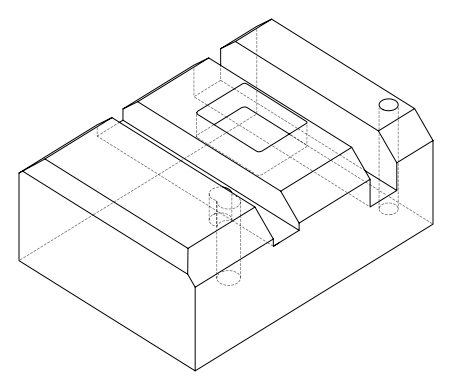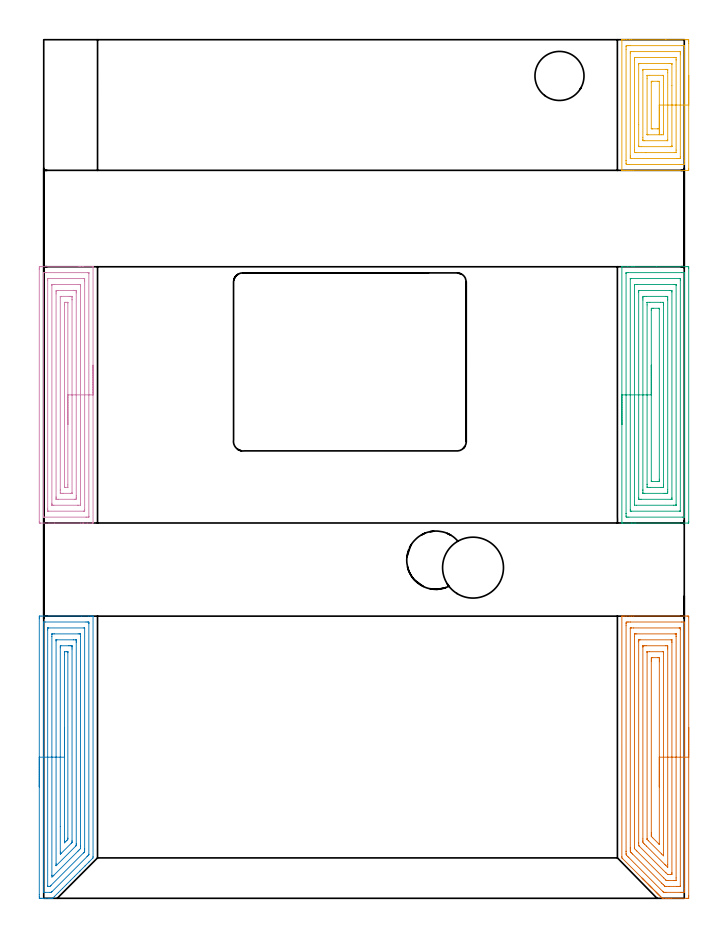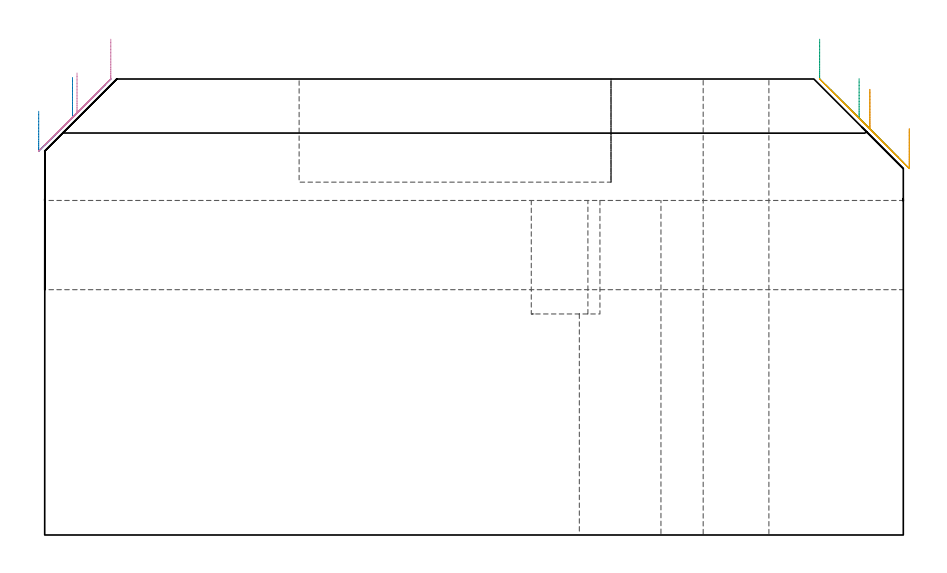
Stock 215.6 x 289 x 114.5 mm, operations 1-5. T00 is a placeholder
(PLAN: 18 operations, 10 tool changes, 91.4 min)
(1 AREA_MILL | FG_CHAMFER_SURFACE | UGT0205_001 | 6.25 min | 26100 mm3)
(2 AREA_MILL_1 | FG_CHAMFER_SURFACE_1 | UGT0205_001 | 5.3 min | 16817 mm3)
(3 AREA_MILL_2 | FG_CHAMFER_SURFACE_2 | UGT0205_001 | 5.95 min | 25956 mm3)
(4 AREA_MILL_3 | FG_CHAMFER_SURFACE_3 | UGT0205_001 | 5.09 min | 16650 mm3)
(5 AREA_MILL_4 | FG_CHAMFER_SURFACE_4 | UGT0205_001 | 3.24 min | 13195 mm3)
(6 AREA_MILL_5 | FG_CHAMFER_SURFACE_5 | UGT0205_001 | 7.86 min | 17028 mm3)
(7 AREA_MILL_6 | FG_CHAMFER_SURFACE_6 | UGT0205_001 | 2.73 min | 8462 mm3)
(8 MILL_RECTANGULAR_POCKET | POCKET_RECTANGULAR_STRAIGHT | NXT0201_008 | Follow Part, ap 1.5, ae 75% | 39.06 min | 121291 mm3)
(9 MILL_RECTANGULAR_SLOT | SLOT_RECTANGULAR | UGT0201_004 | Follow Part, ap 8, ae 75% | 7.98 min | 362912 mm3)
(10 MILL_RECTANGULAR_SLOT_1 | SLOT_RECTANGULAR_1 | UGT0201_018 | Follow Part, ap 7.5, ae 75% | 5.58 min | 199205 mm3)
(11 MILL_BLIND_HOLE_FROM_SOLID_MATERIAL | STEP1POCKET | UGT0201_008 | Spiral | 0.47 min | 8611 mm3)
(12 SPOT_DRILL | STEP1HOLE | NXT0321_9005460120000 | 0.03 min | 7 mm3)
(13 SPOT_DRILL_1 | STEP1HOLE_1 | NXT0321_9005460120000 | 0.06 min | 166 mm3)
(14 DRILL_BLIND_HOLE_INTO_CENTER | STEP1HOLE | NXT0301_038 | 0.05 min | 301 mm3)
(15 GUN_DRILL_THROUGH_HOLE | STEP1HOLE | UGT0307_002 | 0.55 min | 2945 mm3)
(16 SPADE_DRILL_TO_ENLARGE_THROUGH_HOLE | STEP1HOLE | UGT0306_007 | 0.49 min | 21180 mm3)
(17 DRILL_THROUGH_HOLE_INTO_CENTER | STEP1HOLE_1 | NXT0301_065 | 0.36 min | 5490 mm3)
(18 DRILL_TO_ENLARGE_THROUGH_HOLE | STEP1HOLE_1 | UGT0301_050 | 0.38 min | 19817 mm3)
(TOOL UGT0205_001 | Chamfer Mill 20 x 3 x 45 deg. | D20 FL50 Z2)
(TOOL NXT0201_008 | ENDMILL 6mm [2P460-0600-NA 1630] | D6 FL26 Z6)
(TOOL UGT0201_004 | End Mill 32 mm | D32 FL53 Z6)
(TOOL UGT0201_018 | End mill 30 mm | D30 FL50 Z4)
(TOOL UGT0201_008 | End Mill 16 mm | D16 FL32 Z4)
(TOOL NXT0321_9005460120000 | NC Spot Drill, 142deg, 12mm, Carbide, Uncoated | D12 PA142 FL30 Z2)
(TOOL NXT0301_038 | Carbide Drill 6.7mm [860.1-0670-034A1-MM 2214] | D6.7 PA140 FL53 Z2)
(TOOL UGT0307_002 | Gun Drill 6 mm | D6 PA130 FL24 Z1)
(TOOL UGT0306_007 | Spade Drill 16.5mm | D16.5 PA132 FL10 Z2)
(TOOL NXT0301_065 | Carbide Drill 9.4mm [860.1-0940-075A1-MM 2214] | D9.4 PA140 FL98 Z2)
(TOOL UGT0301_050 | Twist Drill 20.5 mm | D20.5 PA118 FL145 Z2)
(OP 1 AREA_MILL)
G17 G21 G94 G90
T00 M6
G54
G17 G0 G90 X217.1 Y57.5 S1061 M3
G43 Z124.5 H0
Z102.
G94 G1 Y57.462 Z101.128 F250.
Y57.348 Z100.264
Y57.159 Z99.412
Y56.897 Z98.58
Y56.563 Z97.774
Y56.16 Z97.
Y55.692 Z96.264
Y55.16 Z95.572
Y54.571 Z94.929
Y53.928 Z94.34
Y53.236 Z93.809
Y52.5 Z93.34
Y51.726 Z92.937
Y50.92 Z92.603
Y50.088 Z92.341
Y49.236 Z92.152
Y48.372 Z92.038
Y47.5 Z92.
Y0.935
X217.099 Y0.614 Z92.001
X217.093 Y0.048 Z92.004
X217.092 Y0.008 Z92.006
X216.529 Y0. Z92.568
X211.19 Z97.904
X210.634 Z98.463
X210.3 Z98.796
X209.743 Z99.352
X209.41 Z99.685
X208.575 Z100.524
X208.207 Y0.001 Z100.889
X208.18 Y0.019 Z100.917
X207.76 Y0.44 Z101.34
X207.63 Y0.569 Z101.467
X207.585 Y0.614 Z101.513
X207.378 Y0.821 Z101.721
X207.333 Y0.865 Z101.764
X207.288 Y0.912 Z101.811
X207.083 Y1.117 Z102.016
X207.037 Y1.162 Z102.06
X206.99 Y1.209 Z102.109
X206.787 Y1.412 Z102.312
X206.74 Y1.459 Z102.357
X206.692 Y1.507 Z102.407
X206.492 Y1.708 Z102.607
X206.443 Y1.755 Z102.654
X206.395 Y1.805 Z102.704
X206.196 Y2.004 Z102.903
X206.147 Y2.052 Z102.95
X206.097 Y2.102 Z103.002
X205.9 Y2.299 Z103.199
X205.85 Y2.349 Z103.247
X205.799 Y2.4 Z103.3
X205.605 Y2.595 Z103.494
X205.553 Y2.645 Z103.544
X205.502 Y2.698 Z103.597
X205.309 Y2.89 Z103.79
X205.257 Y2.942 Z103.84
X205.204 Y2.996 Z103.895
X205.013 Y3.186 Z104.086
X204.96 Y3.239 Z104.137
X204.906 Y3.293 Z104.193
X204.718 Y3.482 Z104.381
X204.663 Y3.535 Z104.433
X204.609 Y3.591 Z104.49
X204.422 Y3.777 Z104.677
X204.367 Y3.832 Z104.73
X204.311 Y3.889 Z104.788
X204.127 Y4.073 Z104.972
X204.07 Y4.128 Z105.027
X204.013 Y4.186 Z105.086
X203.831 Y4.369 Z105.268
X203.773 Y4.425 Z105.323
X203.716 Y4.484 Z105.383
X203.535 Y4.664 Z105.564
X203.477 Y4.722 Z105.62
X203.418 Y4.782 Z105.681
X203.24 Y4.96 Z105.859
X203.18 Y5.018 Z105.916
X203.12 Y5.079 Z105.979
X202.944 Y5.255 Z106.155
X202.883 Y5.315 Z106.213
X202.822 Y5.377 Z106.277
X202.648 Y5.551 Z106.451
X202.587 Y5.612 Z106.51
X202.525 Y5.675 Z106.574
X202.353 Y5.847 Z106.746
X202.29 Y5.908 Z106.806
X202.227 Y5.972 Z106.872
X202.057 Y6.142 Z107.042
X201.994 Y6.205 Z107.103
X201.929 Y6.27 Z107.17
X201.762 Y6.438 Z107.337
X201.697 Y6.502 Z107.4
X201.632 Y6.568 Z107.467
X201.466 Y6.734 Z107.633
X201.4 Y6.798 Z107.696
X194.893 Y13.306 Z114.206
X194.693 Y13.508 Z114.405
X194.606 Y13.598 Z114.492
X194.6 Y14.01 Z114.5
Y94.833
X194.603 Y94.99 Z114.488
X194.645 Y94.992 Z114.447
X195.028 Y95. Z114.071
X195.393 Z113.707
X196.06 Z113.035
X197.284 Z111.813
X197.84 Z111.254
X198.452 Z110.643
X216.529 Z92.568
X216.81 Y94.997 Z92.287
X217.092 Y94.99 Z92.006
X217.099 Y94.707 Z91.999
X217.1 Y47.5 Z92.
X215.686 Z93.414
Y3.247
X215.682 Y2.4 Z93.418
X215.68 Y2.359 Z93.42
X215.64 Y2.01 Z93.46
X215.146 Y2.002 Z93.954
X214.75 Y2.001 Z94.35
X214.258 Y2. Z94.842
X209.41 Z99.69
X208.917 Y2.002 Z100.183
X208.719 Y2.007 Z100.381
X208.671 Y2.01 Z100.429
X208.613 Y2.049 Z100.487
X208.52 Y2.136 Z100.58
X208.251 Y2.4 Z100.849
X196.95 Y13.7 Z112.15
X196.642 Y14.01 Z112.458
X196.06 Y14.601 Z113.04
X196.021 Y14.903 Z113.079
X196.018 Y14.946 Z113.082
X196.014 Y15.796 Z113.086
Y15.843
Y91.753
X196.018 Y92.6 Z113.082
X196.02 Y92.641 Z113.08
X196.06 Y92.99 Z113.04
X196.554 Y92.998 Z112.546
X196.95 Y92.999 Z112.15
X197.442 Y93. Z111.658
X214.75 Y92.999 Z94.35
X215.244 Y92.997 Z93.856
X215.64 Y92.99 Z93.46
X215.681 Y92.641 Z93.419
X215.684 Y92.6 Z93.416
X215.685 Y92.554 Z93.415
X215.686 Y47.5 Z93.414
X214.272 Z94.828
X214.271 Y4.186 Z94.829
X214.27 Y4.083 Z94.83
X214.267 Y4.032 Z94.833
X214.266 Y4.015 Z94.834
X214.23 Y4.01 Z94.87
X214.043 Y4.002 Z95.057
X213.86 Y4.001 Z95.24
X213.155 Y4. Z95.945
X210.485 Z98.615
X209.595 Y4.001 Z99.505
X209.41 Y4.003 Z99.69
X209.233 Y4.009 Z99.867
X209.081 Y4.03 Z100.019
X208.917 Y4.186 Z100.183
X208.52 Y4.58 Z100.58
X208.02 Y5.079 Z101.08
X198.196 Y14.903 Z110.904
X197.84 Y15.261 Z111.26
X197.575 Y15.532 Z111.525
X197.444 Y15.667 Z111.656
X197.436 Y15.796 Z111.664
X197.431 Y16.207 Z111.669
X197.429 Y16.689 Z111.671
Y17.102
Y90.814
X197.43 Y90.917 Z111.67
X197.433 Y90.968 Z111.667
X197.434 Y90.985 Z111.666
X197.47 Y90.99 Z111.63
X197.657 Y90.998 Z111.443
X197.84 Y90.999 Z111.26
X198.545 Y91. Z110.555
X213.86 Y90.999 Z95.24
X214.045 Y90.998 Z95.055
X214.169 Y90.994 Z94.931
X214.262 Y90.99 Z94.838
X214.265 Y90.95 Z94.835
X214.267 Y90.814 Z94.833
X214.271 Y90.401 Z94.829
X214.272 Y47.5 Z94.828
X212.857 Z96.243
Y6.865
X212.855 Y6.087 Z96.245
X212.853 Y6.034 Z96.247
X212.851 Y6.013 Z96.249
X212.833 Y6.01 Z96.267
X212.726 Y6.005 Z96.374
X212.511 Y6.002 Z96.589
X212.08 Y6. Z97.02
X210.3 Z98.8
X209.841 Y6.002 Z99.259
X209.626 Y6.005 Z99.474
X209.572 Y6.009 Z99.528
X209.546 Y6.014 Z99.554
X209.516 Y6.041 Z99.584
X209.41 Y6.142 Z99.69
X208.683 Y6.865 Z100.417
X199.62 Y15.929 Z109.48
X198.869 Y16.689 Z110.231
X198.849 Y16.718 Z110.251
X198.847 Y16.739 Z110.253
X198.844 Y16.787 Z110.256
X198.843 Y16.884 Z110.257
Y17.079
Y88.134
X198.845 Y88.913 Z110.255
X198.847 Y88.966 Z110.253
X198.849 Y88.987 Z110.251
X198.867 Y88.99 Z110.233
X198.974 Y88.995 Z110.126
X199.189 Y88.998 Z109.911
X199.62 Y89. Z109.48
X212.522 Y88.999 Z96.578
X212.729 Y88.996 Z96.371
X212.832 Y88.991 Z96.268
X212.851 Y88.989 Z96.249
X212.853 Y88.973 Z96.247
X212.855 Y88.934 Z96.245
X212.857 Y88.247 Z96.243
Y88.134
Y47.5
X211.443 Z97.657
X211.442 Y8.652 Z97.658
X211.441 Y8.4 Z97.659
X211.436 Y8.144 Z97.664
X211.427 Y8.01 Z97.673
X211.352 Y8.006 Z97.748
X211.19 Y8.002 Z97.91
X210.948 Y8.001 Z98.152
X210.3 Y8.006 Z98.8
X210.049 Y8.01 Z99.051
X209.41 Y8.593 Z99.69
X209.348 Y8.652 Z99.752
X200.417 Y17.582 Z108.683
X200.323 Y17.682 Z108.777
X200.264 Y17.747 Z108.836
X200.261 Y17.774 Z108.839
X200.258 Y17.835 Z108.842
X200.257 Y18.475 Z108.843
Y18.73
X200.258 Y86.348 Z108.842
X200.259 Y86.6 Z108.841
X200.264 Y86.856 Z108.836
X200.273 Y86.99 Z108.827
X200.348 Y86.994 Z108.752
X200.51 Y86.998 Z108.59
X200.751 Y87. Z108.349
X211.19 Y86.999 Z97.91
X211.433 Y86.998 Z97.667
X211.44 Y86.991 Z97.66
X211.441 Y86.989 Z97.659
X211.443 Y86.348 Z97.657
Y86.094
Y47.5
X210.029 Z99.071
X210.028 Y11.331 Z99.072
X210.026 Y10.712 Z99.074
X210.022 Y10.438 Z99.078
X210.021 Y10.437 Z99.079
X210.013 Y10.438 Z99.087
X209.41 Y11.038 Z99.69
X209.117 Y11.331 Z99.983
X202.865 Y17.582 Z106.235
X202.29 Y18.159 Z106.81
X201.978 Y18.475 Z107.122
X201.678 Y18.791 Z107.422
X201.674 Y19.094 Z107.426
X201.672 Y19.368 Z107.428
X201.671 Y19.99 Z107.429
X201.672 Y84.562 Z107.428
X201.674 Y84.873 Z107.426
X201.676 Y84.95 Z107.424
X201.678 Y84.981 Z107.422
X201.709 Y84.99 Z107.391
X201.857 Y84.997 Z107.243
X202.29 Y84.999 Z106.81
X202.744 Y85. Z106.356
X209.41 Y84.999 Z99.69
X209.867 Y84.997 Z99.233
X210. Y84.99 Z99.1
X210.022 Y84.983 Z99.078
X210.024 Y84.938 Z99.076
X210.027 Y84.836 Z99.073
X210.028 Y84.562 Z99.072
X210.029 Y83.941 Z99.071
Y47.5
X208.615 Z100.485
X208.614 Y14.713 Z100.486
X208.613 Y14.522 Z100.487
X208.611 Y14.396 Z100.489
X208.608 Y14.307 Z100.492
X208.597 Y14.312 Z100.503
X208.52 Y14.384 Z100.58
X207.995 Y14.903 Z101.105
X203.529 Y19.368 Z105.571
X203.18 Y19.72 Z105.92
X203.116 Y19.79 Z105.984
X203.102 Y19.807 Z105.998
X203.092 Y19.851 Z106.008
X203.089 Y19.976 Z106.011
X203.086 Y20.166 Z106.014
Y82.776
Y82.87
X203.09 Y82.966 Z106.01
X203.092 Y82.987 Z106.008
X203.099 Y82.99 Z106.001
X203.125 Y82.995 Z105.975
X203.18 Y82.998 Z105.92
X203.847 Y83. Z105.253
X208.298 Y82.999 Z100.802
X208.52 Y82.993 Z100.58
X208.592 Y82.99 Z100.508
X208.608 Y82.979 Z100.492
X208.611 Y82.934 Z100.489
X208.613 Y82.871 Z100.487
X208.614 Y82.776 Z100.486
X208.615 Y82.681 Z100.485
Y47.5
X207.2 Z101.9
Y18.475
X207.198 Y18.228 Z101.902
X207.196 Y18.18 Z101.904
X207.195 Y18.169 Z101.905
X207.183 Y18.176 Z101.917
X207.121 Y18.233 Z101.979
X206.872 Y18.475 Z102.228
X204.96 Y20.387 Z104.14
X204.578 Y20.773 Z104.522
X204.532 Y20.823 Z104.568
X204.511 Y20.847 Z104.589
X204.507 Y20.879 Z104.593
X204.503 Y21.001 Z104.597
X204.501 Y21.155 Z104.599
X204.5 Y21.617 Z104.6
Y22.048
Y79.666
Y80.097
X204.503 Y80.556 Z104.597
X204.507 Y80.99 Z104.593
X204.95 Y81. Z104.15
X204.96 Z104.14
X206.73 Z102.37
X207.193 Y80.99 Z101.907
X207.198 Y80.531 Z101.902
X207.2 Y80.097 Z101.9
Y79.635
Y47.5
Y46.628 Z101.938
Y45.764 Z102.051
Y44.912 Z102.24
Y44.08 Z102.503
Y43.274 Z102.836
Y42.5 Z103.239
Y41.764 Z103.708
Y41.072 Z104.239
Y40.429 Z104.828
Y39.84 Z105.472
Y39.308 Z106.164
Y38.84 Z106.9
Y38.437 Z107.673
Y38.103 Z108.479
Y37.841 Z109.311
Y37.652 Z110.163
Y37.538 Z111.028
Y37.5 Z111.9
G0 Z124.5
M5
M2
(OP 2 AREA_MILL_1)
G17 G21 G94 G90
T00 M6
G54
G17 G0 G90 X-1.5 Y37.5 S1061 M3
G43 Z124.5 H0
Z106.4
G94 G1 Y37.538 Z105.528 F250.
Y37.652 Z104.664
Y37.841 Z103.812
Y38.103 Z102.98
Y38.437 Z102.174
Y38.84 Z101.4
Y39.308 Z100.664
Y39.84 Z99.972
Y40.429 Z99.329
Y41.072 Z98.74
Y41.764 Z98.209
Y42.5 Z97.74
Y43.274 Z97.337
Y44.08 Z97.003
Y44.912 Z96.741
Y45.763 Z96.552
Y46.628 Z96.438
Y47.5 Z96.4
Y94.08
X-1.499 Y94.386 Z96.401
X-1.494 Y94.966 Z96.404
X-1.492 Y94.993 Z96.406
X-0.915 Y95. Z96.983
X12.729 Z110.624
X15.124 Z113.019
X15.792 Z113.692
X16.161 Z114.06
X16.55 Y94.993 Z114.441
X16.597 Y94.99 Z114.488
X16.6 Y94.832 Z114.5
Y14.01
Y13.605 Z114.485
X16.491 Y13.49 Z114.388
X15.224 Y12.224 Z113.124
X13.936 Y10.935 Z111.835
X12.154 Y9.153 Z110.053
X10.372 Y7.371 Z108.271
X8.973 Y5.972 Z106.872
X7.633 Y4.633 Z105.532
X6.294 Y3.293 Z104.193
X4.954 Y1.954 Z102.853
X3.614 Y0.614 Z101.513
X3.095 Y0.095 Z100.993
X3.007 Y0.01 Z100.904
X2.761 Y0. Z100.66
X2.427 Z100.326
X1.758 Z99.653
X0.533 Z98.43
X-0.024 Z97.87
X-0.636 Z97.259
X-0.915 Y0.001 Z96.98
X-1.145 Y0.002 Z96.751
X-1.491 Y0.007 Z96.405
X-1.493 Y0.034 Z96.403
X-1.499 Y0.614 Z96.401
X-1.5 Y1.201 Z96.4
Y47.5
X-0.086 Z97.814
X-0.085 Y92.662 Z97.815
X-0.084 Y92.724 Z97.816
X-0.079 Y92.848 Z97.821
X-0.067 Y92.99 Z97.833
X-0.024 Y92.992 Z97.876
X0.469 Y92.999 Z98.369
X14.233 Y93. Z112.133
X14.726 Y92.999 Z112.626
X15.124 Y92.992 Z113.024
X15.174 Y92.99 Z113.074
X15.181 Y92.786 Z113.081
X15.185 Y92.662 Z113.085
Y92.6
X15.186 Y92.538 Z113.086
X15.185 Y14.842 Z113.085
X15.183 Y14.779 Z113.083
X15.179 Y14.659 Z113.079
X15.124 Y14.585 Z113.024
X14.84 Y14.294 Z112.74
X14.56 Y14.01 Z112.46
X2.8 Y2.25 Z100.7
X2.649 Y2.101 Z100.549
X2.581 Y2.039 Z100.481
X2.554 Y2.015 Z100.454
X2.526 Y2.01 Z100.426
X2.403 Y2.005 Z100.303
X2.157 Y2.001 Z100.057
X0.374 Y2.002 Z98.274
X-0.024 Y2.008 Z97.876
X-0.074 Y2.01 Z97.826
X-0.081 Y2.214 Z97.819
X-0.085 Y2.338 Z97.815
Y2.4
X-0.086 Y2.462 Z97.814
Y47.5
X1.328 Z99.228
X1.329 Y90.351 Z99.229
X1.33 Y90.814 Z99.23
X1.332 Y90.921 Z99.232
X1.335 Y90.973 Z99.235
X1.339 Y90.99 Z99.239
X1.387 Y90.993 Z99.287
X1.574 Y90.999 Z99.474
X13.527 Z111.427
X13.651 Y90.996 Z111.551
X13.75 Y90.99 Z111.65
X13.766 Y90.987 Z111.666
X13.768 Y90.981 Z111.668
X13.77 Y90.957 Z111.67
X13.771 Y90.814 Z111.671
Y16.689
X13.77 Y16.26 Z111.67
X13.766 Y15.796 Z111.666
X13.764 Y15.693 Z111.664
X13.707 Y15.618 Z111.607
X13.615 Y15.522 Z111.515
X13.342 Y15.242 Z111.242
X2.468 Y4.368 Z100.368
X2.284 Y4.186 Z100.184
X2.108 Y4.02 Z100.008
X1.938 Y4.006 Z99.838
X1.758 Y4.002 Z99.658
X1.573 Y4.001 Z99.473
X1.449 Y4.004 Z99.349
X1.35 Y4.01 Z99.25
X1.334 Y4.013 Z99.234
X1.332 Y4.019 Z99.232
X1.33 Y4.043 Z99.23
X1.329 Y4.186 Z99.229
X1.328 Y47.5 Z99.228
X2.743 Z100.643
Y88.134
X2.748 Y88.929 Z100.648
X2.749 Y88.979 Z100.649
X2.786 Y88.99 Z100.686
X2.893 Y88.994 Z100.793
X3.109 Y88.998 Z101.009
X3.54 Y89. Z101.44
X11.587 Z109.487
X12.003 Y88.998 Z109.903
X12.211 Y88.994 Z110.111
X12.314 Y88.99 Z110.214
X12.351 Y88.982 Z110.251
X12.357 Y88.134 Z110.257
Y17.582
X12.355 Y16.785 Z110.255
X12.353 Y16.737 Z110.253
X12.35 Y16.717 Z110.25
X12.331 Y16.689 Z110.231
X11.948 Y16.299 Z109.848
X11.56 Y15.908 Z109.46
X3.41 Y7.759 Z101.31
X3.188 Y7.543 Z101.088
X3.023 Y7.384 Z100.923
X2.75 Y7.142 Z100.65
X2.744 Y7.664 Z100.644
X2.743 Y7.759 Z100.643
Y47.5
X4.157 Z102.057
Y86.623
X4.159 Y86.899 Z102.059
X4.162 Y86.976 Z102.062
X4.164 Y86.991 Z102.064
X4.168 Y86.994 Z102.068
X4.188 Y86.997 Z102.088
X4.269 Y86.999 Z102.169
X4.431 Y87. Z102.331
X10.019 Z107.919
X10.669 Y86.997 Z108.569
X10.916 Y86.993 Z108.816
X10.937 Y86.982 Z108.837
X10.939 Y86.971 Z108.839
X10.942 Y86.348 Z108.842
X10.943 Y86.073 Z108.843
X10.942 Y18.475 Z108.842
X10.941 Y18.202 Z108.841
X10.936 Y17.892 Z108.836
X10.933 Y17.743 Z108.833
X10.782 Y17.582 Z108.682
X10.726 Y17.525 Z108.626
X10.669 Y17.467 Z108.569
X4.381 Y11.179 Z102.281
X4.279 Y11.08 Z102.179
X4.211 Y11.016 Z102.111
X4.164 Y10.974 Z102.064
X4.162 Y10.979 Z102.062
X4.16 Y11.056 Z102.06
X4.158 Y11.331 Z102.058
X4.157 Y11.606 Z102.057
Y47.5
X5.571 Z103.471
Y84.313
X5.572 Y84.562 Z103.472
X5.576 Y84.884 Z103.476
X5.578 Y84.963 Z103.478
X5.584 Y84.99 Z103.484
X5.631 Y84.993 Z103.531
X5.778 Y84.998 Z103.678
X8.45 Y85. Z106.35
X8.887 Y84.999 Z106.787
X9.344 Y84.997 Z107.244
X9.493 Y84.99 Z107.393
X9.522 Y84.986 Z107.422
X9.524 Y84.933 Z107.424
X9.527 Y84.813 Z107.427
X9.528 Y84.562 Z107.428
X9.529 Y83.918 Z107.429
Y19.368
X9.527 Y19.047 Z107.427
X9.525 Y18.886 Z107.425
X9.522 Y18.807 Z107.422
X9.517 Y18.776 Z107.417
X9.498 Y18.755 Z107.398
X9.227 Y18.475 Z107.127
X5.934 Y15.183 Z103.834
X5.651 Y14.903 Z103.551
X5.629 Y14.889 Z103.529
X5.578 Y14.903 Z103.478
X5.576 Y15.033 Z103.476
X5.572 Y15.546 Z103.472
X5.571 Y24.205 Z103.471
Y47.5
X6.985 Z104.885
X6.986 Y82.002 Z104.886
X6.989 Y82.776 Z104.889
X6.992 Y82.889 Z104.892
X6.999 Y82.99 Z104.899
X7.104 Y82.992 Z105.004
X7.773 Y82.999 Z105.673
X7.995 Z105.895
X8.07 Y82.997 Z105.97
X8.096 Y82.994 Z105.996
X8.106 Y82.991 Z106.006
X8.108 Y82.973 Z106.008
X8.112 Y82.895 Z106.012
X8.114 Y82.776 Z106.014
Y82.657
Y20.261
X8.113 Y20.144 Z106.013
X8.11 Y20.023 Z106.01
X8.102 Y19.811 Z106.002
X7.995 Y19.698 Z105.895
X7.833 Y19.532 Z105.733
X7.671 Y19.368 Z105.571
X7.388 Y19.085 Z105.288
X7.104 Y18.802 Z105.004
X7.009 Y18.709 Z104.909
X6.993 Y18.696 Z104.893
X6.992 Z104.892
X6.99 Y18.724 Z104.89
X6.987 Y18.851 Z104.887
X6.985 Y19.488 Z104.885
Y47.5
Y48.372 Z104.923
Y49.236 Z105.037
Y50.088 Z105.226
Y50.92 Z105.488
Y51.726 Z105.822
Y52.5 Z106.225
Y53.236 Z106.694
Y53.928 Z107.225
Y54.571 Z107.814
Y55.16 Z108.457
Y55.691 Z109.15
Y56.16 Z109.885
Y56.563 Z110.659
Y56.897 Z111.465
Y57.159 Z112.297
Y57.348 Z113.149
Y57.462 Z114.014
Y57.5 Z114.885
G0 Z124.5
M5
M2
(OP 3 AREA_MILL_2)
G17 G21 G94 G90
T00 M6
G54
G17 G0 G90 X194.6 Y159.45 S1061 M3
G43 Z124.5 H0
G94 G1 Y159.488 Z123.628 F250.
Y159.602 Z122.763
Y159.791 Z121.912
Y160.053 Z121.08
Y160.387 Z120.274
Y160.79 Z119.5
Y161.259 Z118.764
Y161.79 Z118.072
Y162.379 Z117.429
Y163.022 Z116.84
Y163.714 Z116.308
Y164.45 Z115.84
Y165.224 Z115.437
Y166.03 Z115.103
Y166.862 Z114.841
Y167.714 Z114.652
Y168.578 Z114.538
Y169.45 Z114.5
Y212.505
X194.603 Y212.59 Z114.489
X194.625 Y212.594 Z114.467
X194.845 Y212.6 Z114.253
X196.568 Z112.531
X197.84 Z111.257
X198.032 Z111.066
X198.73 Z110.363
X206.256 Z102.841
X216.53 Z92.567
X216.881 Y212.598 Z92.215
X217.091 Y212.59 Z92.005
X217.099 Y212.381 Z91.999
X217.1 Y212.061 Z92.
Y126.839
X217.096 Y126.517 Z92.001
X217.091 Y126.31 Z92.005
X216.879 Y126.3 Z92.217
X199.271 Z109.823
X198.73 Z110.363
X198.032 Z111.066
X197.84 Z111.257
X194.845 Z114.253
X194.599 Z114.493
X194.598 Y126.303
X194.6 Y126.395 Z114.5
Y169.45
X196.014 Z113.086
X196.015 Y210.331 Z113.085
X196.016 Y210.378 Z113.084
X196.02 Y210.469 Z113.08
X196.028 Y210.59 Z113.072
X196.061 Y210.592 Z113.039
X196.636 Y210.599 Z112.464
X214.75 Z94.35
X215.327 Y210.597 Z93.773
X215.64 Y210.59 Z93.46
X215.679 Y210.285 Z93.421
X215.682 Y210.243 Z93.418
X215.686 Y209.398 Z93.414
Y209.352
Y128.569
X215.684 Y128.522 Z93.416
X215.68 Y128.431 Z93.42
X215.672 Y128.31 Z93.428
X215.64 Y128.308 Z93.46
X215.064 Y128.301 Z94.036
X196.95 Z112.15
X196.373 Y128.303 Z112.727
X196.061 Y128.31 Z113.039
X196.021 Y128.615 Z113.079
X196.018 Y128.657 Z113.082
X196.014 Y129.502 Z113.086
Y129.549
Y169.45
X197.428 Z111.672
X197.429 Y208.51 Z111.671
X197.43 Y208.561 Z111.67
X197.432 Y208.585 Z111.668
X197.433 Y208.59 Z111.667
X197.479 Y208.593 Z111.621
X197.66 Y208.599 Z111.44
X197.75 Y208.6 Z111.35
X213.95 Y208.599 Z95.15
X214.131 Y208.595 Z94.969
X214.25 Y208.59 Z94.85
X214.266 Y208.579 Z94.834
X214.267 Y208.567 Z94.833
X214.269 Y208.51 Z94.831
X214.271 Y208.099 Z94.829
Y130.39
X214.27 Y130.339 Z94.83
X214.268 Y130.315 Z94.832
X214.267 Y130.31 Z94.833
X214.221 Y130.307 Z94.879
X214.04 Y130.301 Z95.06
X213.95 Y130.3 Z95.15
X197.75 Y130.301 Z111.35
X197.569 Y130.305 Z111.531
X197.45 Y130.31 Z111.65
X197.434 Y130.321 Z111.666
X197.433 Y130.333 Z111.667
X197.431 Y130.39 Z111.669
X197.429 Y130.801 Z111.671
X197.428 Y169.45 Z111.672
X198.843 Z110.257
Y206.429
X198.845 Y206.525 Z110.255
X198.847 Y206.573 Z110.253
X198.849 Y206.589 Z110.251
X198.871 Y206.594 Z110.229
X199.62 Y206.599 Z109.48
X199.755 Y206.6 Z109.345
X212.215 Y206.599 Z96.885
X212.841 Y206.59 Z96.259
X212.851 Y206.587 Z96.249
X212.853 Y206.574 Z96.247
X212.856 Y206.534 Z96.244
X212.857 Y206.452 Z96.243
Y206.288
Y132.472
X212.855 Y132.375 Z96.245
X212.853 Y132.327 Z96.247
X212.851 Y132.311 Z96.249
X212.829 Y132.306 Z96.271
X212.08 Y132.301 Z97.02
X211.945 Y132.3 Z97.155
X199.485 Y132.301 Z109.615
X198.86 Y132.31 Z110.24
X198.849 Y132.313 Z110.251
X198.847 Y132.326 Z110.253
X198.844 Y132.366 Z110.256
X198.843 Y132.448 Z110.257
Y132.612
Y169.45
X200.257 Z108.843
Y204.071
X200.259 Y204.322 Z108.841
X200.264 Y204.575 Z108.836
X200.267 Y204.591 Z108.833
X200.279 Y204.595 Z108.821
X200.312 Y204.598 Z108.788
X200.378 Y204.6 Z108.722
X200.51 Z108.59
X210.66 Z98.44
X211.19 Y204.597 Z97.91
X211.366 Y204.594 Z97.734
X211.425 Y204.59 Z97.675
X211.436 Y204.491 Z97.664
X211.44 Y204.324 Z97.66
X211.442 Y204.071 Z97.658
X211.443 Y134.829 Z97.657
X211.441 Y134.578 Z97.659
X211.436 Y134.325 Z97.664
X211.433 Y134.309 Z97.667
X211.421 Y134.305 Z97.679
X211.389 Y134.302 Z97.711
X211.322 Y134.3 Z97.778
X211.19 Z97.91
X201.04 Z108.06
X200.51 Y134.303 Z108.59
X200.334 Y134.307 Z108.766
X200.275 Y134.31 Z108.825
X200.264 Y134.409 Z108.836
X200.26 Y134.576 Z108.84
X200.258 Y134.829 Z108.842
X200.257 Y169.45 Z108.843
X201.671 Z107.429
X201.672 Y201.408 Z107.428
X201.674 Y202.022 Z107.426
X201.678 Y202.296 Z107.422
X201.687 Y202.59 Z107.413
X201.988 Y202.597 Z107.112
X202.29 Y202.599 Z106.81
X202.875 Y202.6 Z106.225
X209.41 Y202.599 Z99.69
X209.999 Y202.596 Z99.101
X210.015 Y202.591 Z99.085
X210.022 Y202.573 Z99.078
X210.025 Y202.296 Z99.075
X210.028 Y201.679 Z99.072
X210.029 Y201.408 Z99.071
Y137.492
X210.026 Y136.878 Z99.074
X210.022 Y136.604 Z99.078
X210.013 Y136.31 Z99.087
X209.712 Y136.303 Z99.388
X209.41 Y136.301 Z99.69
X208.825 Y136.3 Z100.275
X202.29 Y136.301 Z106.81
X201.701 Y136.304 Z107.399
X201.685 Y136.31 Z107.415
X201.678 Y136.327 Z107.422
X201.675 Y136.604 Z107.425
X201.672 Y137.221 Z107.428
X201.671 Y137.492 Z107.429
Y169.45
X203.085 Z106.015
Y199.727
X203.088 Y200.52 Z106.012
X203.09 Y200.567 Z106.01
X203.092 Y200.584 Z106.008
X203.107 Y200.593 Z105.993
X203.18 Y200.595 Z105.92
X203.99 Y200.6 Z105.11
X207.55 Z101.55
X208.441 Y200.599 Z100.659
X208.52 Y200.595 Z100.58
X208.594 Y200.59 Z100.506
X208.608 Y200.52 Z100.492
X208.61 Y200.43 Z100.49
X208.614 Y199.633 Z100.486
X208.615 Y199.538 Z100.485
Y139.173
X208.612 Y138.38 Z100.488
X208.61 Y138.333 Z100.49
X208.608 Y138.316 Z100.492
X208.593 Y138.307 Z100.507
X208.52 Y138.305 Z100.58
X207.71 Y138.3 Z101.39
X204.15 Z104.95
X203.259 Y138.301 Z105.841
X203.18 Y138.305 Z105.92
X203.106 Y138.31 Z105.994
X203.092 Y138.38 Z106.008
X203.09 Y138.47 Z106.01
X203.086 Y139.267 Z106.014
X203.085 Y139.362 Z106.015
Y169.45
X204.5 Z104.6
Y197.857
X204.501 Y198.315 Z104.599
X204.503 Y198.47 Z104.597
X204.506 Y198.583 Z104.594
X204.588 Y198.59 Z104.512
X204.96 Y198.598 Z104.14
X205.106 Y198.6 Z103.994
X206.886 Z102.214
X207.117 Y198.595 Z101.983
X207.174 Y198.591 Z101.926
X207.194 Y198.588 Z101.906
X207.196 Y198.572 Z101.904
X207.198 Y198.524 Z101.902
X207.2 Y198.286 Z101.9
Y141.043
X207.199 Y140.585 Z101.901
X207.197 Y140.431 Z101.903
X207.194 Y140.317 Z101.906
X207.112 Y140.31 Z101.988
X206.74 Y140.303 Z102.36
X206.594 Y140.301 Z102.506
X204.815 Y140.3 Z104.285
X204.583 Y140.305 Z104.517
X204.526 Y140.309 Z104.574
X204.506 Y140.312 Z104.594
X204.504 Y140.328 Z104.596
X204.502 Y140.376 Z104.598
X204.5 Y140.614 Z104.6
Y169.45
Y170.322 Z104.639
Y171.187 Z104.752
Y172.038 Z104.941
Y172.87 Z105.204
Y173.676 Z105.537
Y174.45 Z105.94
Y175.186 Z106.409
Y175.878 Z106.94
Y176.521 Z107.529
Y177.11 Z108.173
Y177.642 Z108.865
Y178.11 Z109.6
Y178.513 Z110.374
Y178.847 Z111.18
Y179.109 Z112.012
Y179.298 Z112.864
Y179.412 Z113.729
Y179.45 Z114.6
G0 Z124.5
M5
M2
(OP 4 AREA_MILL_3)
G17 G21 G94 G90
T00 M6
G54
G17 G0 G90 X16.6 Y179.45 S1061 M3
G43 Z124.5 H0
G94 G1 Y179.412 Z123.628 F250.
Y179.298 Z122.763
Y179.109 Z121.912
Y178.847 Z121.08
Y178.513 Z120.274
Y178.11 Z119.5
Y177.642 Z118.764
Y177.11 Z118.072
Y176.521 Z117.429
Y175.878 Z116.84
Y175.186 Z116.308
Y174.45 Z115.84
Y173.676 Z115.437
Y172.87 Z115.103
Y172.038 Z114.841
Y171.187 Z114.652
Y170.322 Z114.538
Y169.45 Z114.5
Y126.395
X16.597 Y126.31 Z114.489
X16.572 Y126.307 Z114.465
X16.349 Y126.3 Z114.247
X14.616 Z112.514
X13.342 Z111.239
X13.15 Z111.048
X12.451 Z110.344
X3.6 Z101.496
X-1.146 Z96.75
X-1.266 Y126.301 Z96.63
X-1.491 Y126.31 Z96.405
X-1.499 Y126.534 Z96.399
X-1.5 Y126.839 Z96.4
Y211.756
X-1.498 Y212.061 Z96.402
X-1.491 Y212.593 Z96.405
X-1.453 Y212.597 Z96.443
X-0.915 Y212.6 Z96.982
X11.909 Z109.804
X12.451 Z110.344
X13.15 Z111.048
X13.342 Z111.239
X16.349 Z114.247
X16.572 Y212.593 Z114.465
X16.597 Y212.59 Z114.489
X16.6 Y212.505 Z114.5
Y169.45
X15.186 Z113.086
X15.185 Y128.553 Z113.085
X15.184 Y128.491 Z113.084
X15.179 Y128.368 Z113.079
X15.176 Y128.309 Z113.076
X15.162 Y128.306 Z113.062
X15.124 Y128.304 Z113.024
X14.548 Y128.3 Z112.448
X14.233 Z112.133
X0.292 Z98.192
X-0.024 Y128.304 Z97.876
X-0.068 Y128.307 Z97.832
X-0.076 Y128.308 Z97.824
X-0.079 Y128.348 Z97.821
X-0.083 Y128.429 Z97.817
X-0.085 Y128.553 Z97.815
X-0.086 Y128.615 Z97.814
Y210.347
X-0.084 Y210.409 Z97.816
X-0.08 Y210.532 Z97.82
X-0.076 Y210.591 Z97.824
X-0.062 Y210.594 Z97.838
X-0.024 Y210.596 Z97.876
X0.552 Y210.6 Z98.452
X0.867 Z98.767
X14.808 Z112.708
X15.124 Y210.596 Z113.024
X15.168 Y210.593 Z113.068
X15.176 Y210.592 Z113.076
X15.179 Y210.553 Z113.079
X15.183 Y210.471 Z113.083
X15.185 Y210.347 Z113.085
X15.186 Y210.285 Z113.086
Y169.45
X13.772 Z111.672
X13.771 Y130.85 Z111.671
X13.769 Y130.39 Z111.669
X13.768 Y130.338 Z111.668
X13.766 Y130.319 Z111.666
X13.703 Y130.31 Z111.603
X13.523 Y130.303 Z111.423
X13.432 Y130.3 Z111.332
X1.668 Y130.301 Z99.568
X1.487 Y130.305 Z99.387
X1.367 Y130.31 Z99.267
X1.334 Y130.319 Z99.234
X1.333 Y130.33 Z99.233
X1.33 Y130.39 Z99.23
X1.329 Y130.818 Z99.229
X1.328 Y131.278 Z99.228
X1.329 Y208.05 Z99.229
X1.33 Y208.51 Z99.23
X1.332 Y208.562 Z99.232
X1.334 Y208.581 Z99.234
X1.397 Y208.59 Z99.297
X1.578 Y208.597 Z99.478
X1.668 Y208.6 Z99.568
X13.432 Y208.599 Z111.332
X13.613 Y208.595 Z111.513
X13.733 Y208.59 Z111.633
X13.766 Y208.581 Z111.666
X13.767 Y208.57 Z111.667
X13.77 Y208.51 Z111.67
X13.771 Y208.082 Z111.671
X13.772 Y207.622 Z111.672
Y169.45
X12.357 Z110.257
Y132.656
X12.356 Y132.457 Z110.256
X12.353 Y132.359 Z110.253
X12.351 Y132.317 Z110.251
X12.307 Y132.308 Z110.207
X11.56 Y132.301 Z109.46
X11.425 Y132.3 Z109.325
X3.405 Y132.301 Z101.305
X2.773 Y132.31 Z100.673
X2.749 Y132.319 Z100.649
X2.747 Y132.355 Z100.647
X2.744 Y132.441 Z100.644
X2.743 Y132.614 Z100.643
Y132.96
Y206.244
X2.744 Y206.443 Z100.644
X2.747 Y206.542 Z100.647
X2.749 Y206.583 Z100.649
X2.793 Y206.592 Z100.693
X3.54 Y206.599 Z101.44
X3.675 Y206.6 Z101.575
X11.695 Y206.599 Z109.595
X12.327 Y206.59 Z110.227
X12.351 Y206.581 Z110.251
X12.353 Y206.545 Z110.253
X12.356 Y206.459 Z110.256
X12.357 Y206.286 Z110.257
Y205.94
Y169.45
X10.943 Z108.843
Y135.443
X10.939 Y134.829 Z108.839
X10.936 Y134.562 Z108.836
X10.927 Y134.31 Z108.827
X10.669 Y134.306 Z108.569
X10.307 Y134.301 Z108.207
X4.962 Y134.3 Z102.862
X4.431 Y134.302 Z102.331
X4.255 Y134.306 Z102.155
X4.191 Y134.31 Z102.091
X4.164 Y134.315 Z102.064
X4.162 Y134.373 Z102.062
X4.159 Y134.555 Z102.059
X4.157 Y134.829 Z102.057
Y135.102
Y203.457
X4.16 Y204.071 Z102.06
X4.164 Y204.338 Z102.064
X4.173 Y204.59 Z102.073
X4.431 Y204.594 Z102.331
X4.793 Y204.599 Z102.693
X10.138 Y204.6 Z108.038
X10.669 Y204.598 Z108.569
X10.845 Y204.594 Z108.745
X10.909 Y204.59 Z108.809
X10.936 Y204.585 Z108.836
X10.938 Y204.527 Z108.838
X10.941 Y204.345 Z108.841
X10.943 Y204.071 Z108.843
Y203.798
Y169.45
X9.529 Z107.429
X9.528 Y136.444 Z107.428
X9.527 Y136.364 Z107.427
X9.525 Y136.326 Z107.425
X9.523 Y136.314 Z107.423
X9.497 Y136.31 Z107.397
X9.19 Y136.302 Z107.09
X6.519 Y136.3 Z104.419
X6.213 Y136.301 Z104.113
X5.624 Y136.304 Z103.524
X5.589 Y136.31 Z103.489
X5.578 Y136.317 Z103.478
X5.575 Y136.352 Z103.475
X5.573 Y136.604 Z103.473
X5.571 Y137.244 Z103.471
Y137.492
X5.572 Y202.456 Z103.472
X5.573 Y202.536 Z103.473
X5.575 Y202.574 Z103.475
X5.577 Y202.587 Z103.477
X5.603 Y202.59 Z103.503
X5.91 Y202.598 Z103.81
X8.581 Y202.6 Z106.481
X8.886 Y202.599 Z106.786
X9.476 Y202.597 Z107.376
X9.511 Y202.59 Z107.411
X9.522 Y202.583 Z107.422
X9.524 Y202.548 Z107.424
X9.527 Y202.296 Z107.427
X9.529 Y201.656 Z107.429
Y201.408
Y169.45
X8.115 Z106.015
X8.114 Y139.149 Z106.014
X8.109 Y138.38 Z106.009
X8.108 Y138.324 Z106.008
X8.098 Y138.309 Z105.998
X8.072 Y138.304 Z105.972
X7.995 Y138.302 Z105.895
X7.184 Y138.301 Z105.084
X7.104 Y138.304 Z105.004
X7.025 Y138.31 Z104.925
X6.991 Y138.317 Z104.891
X6.989 Y138.341 Z104.889
X6.987 Y138.38 Z104.887
X6.986 Y138.498 Z104.886
Y199.751
X6.991 Y200.52 Z104.891
X6.992 Y200.576 Z104.892
X7.001 Y200.591 Z104.901
X7.028 Y200.596 Z104.928
X7.104 Y200.598 Z105.004
X7.916 Y200.599 Z105.816
X7.995 Y200.596 Z105.895
X8.075 Y200.59 Z105.975
X8.109 Y200.583 Z106.009
X8.111 Y200.559 Z106.011
X8.113 Y200.52 Z106.013
X8.114 Y200.402 Z106.014
X8.115 Y169.45 Z106.015
Y168.578 Z106.053
Y167.714 Z106.167
Y166.862 Z106.355
Y166.03 Z106.618
Y165.224 Z106.952
Y164.45 Z107.354
Y163.714 Z107.823
Y163.022 Z108.354
Y162.379 Z108.944
Y161.79 Z109.587
Y161.259 Z110.279
Y160.79 Z111.015
Y160.387 Z111.788
Y160.053 Z112.594
Y159.791 Z113.426
Y159.602 Z114.278
Y159.488 Z115.143
Y159.45 Z116.015
G0 Z124.5
M5
M2
(OP 5 AREA_MILL_4)
G17 G21 G94 G90
T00 M6
G54
G17 G0 G90 X217.1 Y277. S1061 M3
G43 Z124.5 H0
Z102.
G94 G1 Y276.962 Z101.128 F250.
Y276.848 Z100.264
Y276.659 Z99.412
Y276.397 Z98.58
Y276.063 Z97.774
Y275.66 Z97.
Y275.192 Z96.264
Y274.66 Z95.572
Y274.071 Z94.929
Y273.428 Z94.34
Y272.736 Z93.808
Y272. Z93.34
Y271.226 Z92.937
Y270.42 Z92.603
Y269.588 Z92.341
Y268.736 Z92.152
Y267.872 Z92.038
Y267. Z92.
Y245.597
X217.096 Y245.273 Z92.002
X217.091 Y245.01 Z92.006
X216.824 Y245. Z92.273
X198.436 Z110.659
X197.84 Z111.253
X197.251 Z111.846
X196.95 Z112.146
X196.361 Z112.735
X196.06 Z113.035
X195.459 Z113.64
X194.985 Z114.114
X194.642 Z114.449
X194.598 Z114.492
Y245.003 Z114.493
X194.6 Y245.151 Z114.5
Y288.849
X194.603 Y288.99 Z114.488
X194.64 Y288.993 Z114.451
X194.985 Y289. Z114.114
X195.459 Z113.64
X196.06 Z113.035
X197.251 Z111.846
X197.84 Z111.253
X209.41 Z99.687
X215.934 Z93.163
X216.529 Y288.997 Z92.568
X217.091 Y288.993 Z92.006
X217.093 Y288.969 Z92.004
X217.099 Y288.404 Z92.001
X217.1 Y287.832 Z92.
Y267.
X215.686 Z93.414
Y248.226
X215.682 Y247.38 Z93.418
X215.68 Y247.34 Z93.42
X215.64 Y247.01 Z93.46
X215.127 Y247.002 Z93.973
X214.75 Y247.001 Z94.35
X214.239 Y247. Z94.861
X196.95 Y247.001 Z112.15
X196.437 Y247.003 Z112.663
X196.06 Y247.01 Z113.04
X196.02 Y247.38 Z113.08
X196.018 Y247.423 Z113.082
X196.014 Y248.272 Z113.086
Y248.318
Y285.774
X196.018 Y286.62 Z113.082
X196.02 Y286.66 Z113.08
X196.06 Y286.99 Z113.04
X196.573 Y286.998 Z112.527
X196.95 Y286.999 Z112.15
X197.461 Y287. Z111.639
X214.75 Y286.999 Z94.35
X215.263 Y286.997 Z93.837
X215.64 Y286.99 Z93.46
X215.68 Y286.62 Z93.42
X215.683 Y286.577 Z93.417
X215.686 Y285.728 Z93.414
Y285.682
Y267.
X214.272 Z94.828
X214.271 Y249.643 Z94.829
X214.269 Y249.164 Z94.831
X214.267 Y249.061 Z94.833
X214.265 Y249.018 Z94.835
X214.186 Y249.01 Z94.914
X214.021 Y249.002 Z95.079
X213.86 Y249. Z95.24
X213.133 Z95.967
X197.677 Y249.001 Z111.423
X197.568 Y249.002 Z111.532
X197.481 Y249.007 Z111.619
X197.435 Y249.012 Z111.665
X197.433 Y249.027 Z111.667
X197.431 Y249.164 Z111.669
X197.429 Y249.576 Z111.671
X197.428 Y250.056 Z111.672
X197.429 Y284.357 Z111.671
X197.43 Y284.836 Z111.67
X197.433 Y284.939 Z111.667
X197.435 Y284.982 Z111.665
X197.514 Y284.99 Z111.586
X197.679 Y284.998 Z111.421
X197.84 Y284.999 Z111.26
X198.567 Y285. Z110.533
X214.023 Z95.077
X214.132 Y284.998 Z94.968
X214.219 Y284.993 Z94.881
X214.265 Y284.988 Z94.835
X214.267 Y284.973 Z94.833
X214.27 Y284.836 Z94.83
X214.271 Y284.424 Z94.829
X214.272 Y283.944 Z94.828
Y267.
X212.857 Z96.243
Y251.839
X212.853 Y251.065 Z96.247
X212.851 Y251.017 Z96.249
X212.812 Y251.01 Z96.288
X212.708 Y251.005 Z96.392
X212.498 Y251.001 Z96.602
X202.696 Y251. Z106.404
X199.568 Z109.532
X199.179 Y251.001 Z109.921
X198.985 Y251.004 Z110.115
X198.888 Y251.009 Z110.212
X198.849 Y251.013 Z110.251
X198.848 Y251.047 Z110.252
X198.843 Y251.726 Z110.257
Y251.839
Y282.161
X198.847 Y282.935 Z110.253
X198.849 Y282.983 Z110.251
X198.888 Y282.99 Z110.212
X198.992 Y282.995 Z110.108
X199.202 Y282.999 Z109.898
X212.132 Y283. Z96.968
X212.521 Y282.999 Z96.579
X212.715 Y282.996 Z96.385
X212.812 Y282.991 Z96.288
X212.851 Y282.987 Z96.249
X212.852 Y282.953 Z96.248
X212.857 Y282.274 Z96.243
Y282.161
Y267.
X211.443 Z97.657
Y253.369
X211.441 Y253.115 Z97.659
X211.438 Y253.043 Z97.662
X211.435 Y253.009 Z97.665
X211.422 Y253.007 Z97.678
X211.345 Y253.003 Z97.755
X211.19 Y253.001 Z97.91
X210.921 Y253. Z98.179
X201.132 Z107.968
X200.51 Y253.003 Z108.59
X200.304 Y253.007 Z108.796
X200.273 Y253.009 Z108.827
X200.264 Y253.066 Z108.836
X200.26 Y253.2 Z108.84
X200.258 Y253.369 Z108.842
X200.257 Y260.502 Z108.843
Y280.631
X200.259 Y280.885 Z108.841
X200.262 Y280.957 Z108.838
X200.265 Y280.991 Z108.835
X200.278 Y280.993 Z108.822
X200.355 Y280.997 Z108.745
X200.51 Y280.999 Z108.59
X200.779 Y281. Z108.321
X210.568 Z98.532
X211.19 Y280.997 Z97.91
X211.396 Y280.993 Z97.704
X211.427 Y280.991 Z97.673
X211.436 Y280.934 Z97.664
X211.44 Y280.8 Z97.66
X211.442 Y280.631 Z97.658
X211.443 Y273.562 Z97.657
Y267.
X210.029 Z99.071
X210.028 Y255.406 Z99.072
X210.026 Y255.096 Z99.074
X210.023 Y255.021 Z99.077
X210.022 Y255.01 Z99.078
X209.999 Y255.006 Z99.101
X209.951 Y255.003 Z99.149
X209.815 Y255. Z99.285
X202.29 Y255.001 Z106.81
X201.803 Y255.002 Z107.297
X201.698 Y255.009 Z107.402
X201.678 Y255.011 Z107.422
X201.676 Y255.047 Z107.424
X201.673 Y255.133 Z107.427
X201.672 Y255.406 Z107.428
X201.671 Y256.027 Z107.429
X201.672 Y278.594 Z107.428
X201.674 Y278.904 Z107.426
X201.677 Y278.98 Z107.423
X201.678 Y278.99 Z107.422
X201.701 Y278.994 Z107.399
X201.749 Y278.997 Z107.351
X201.885 Y279. Z107.215
X209.41 Z99.69
X209.897 Y278.998 Z99.203
X210.002 Y278.991 Z99.098
X210.022 Y278.989 Z99.078
X210.024 Y278.953 Z99.076
X210.027 Y278.867 Z99.073
X210.028 Y278.594 Z99.072
X210.029 Y277.973 Z99.071
Y267.
X208.615 Z100.485
Y257.987
X208.613 Y257.19 Z100.487
X208.612 Y257.098 Z100.488
X208.608 Y257.01 Z100.492
X208.52 Y257.008 Z100.58
X207.819 Y257. Z101.281
X203.37 Z105.73
X203.18 Y257.003 Z105.92
X203.117 Y257.006 Z105.983
X203.099 Y257.009 Z106.001
X203.092 Y257.034 Z106.008
X203.089 Y257.095 Z106.011
X203.086 Y257.19 Z106.014
X203.085 Y276.013 Z106.015
X203.087 Y276.81 Z106.013
X203.088 Y276.902 Z106.012
X203.092 Y276.99 Z106.008
X203.18 Y276.992 Z105.92
X203.881 Y277. Z105.219
X208.33 Z100.77
X208.52 Y276.997 Z100.58
X208.583 Y276.994 Z100.517
X208.601 Y276.991 Z100.499
X208.608 Y276.966 Z100.492
X208.612 Y276.905 Z100.489
X208.614 Y276.81 Z100.486
X208.615 Y267. Z100.485
X207.2 Z101.9
Y259.25
X207.199 Y259.127 Z101.901
X207.196 Y259.046 Z101.904
X207.192 Y259.01 Z101.908
X207.171 Y259.007 Z101.929
X206.74 Y259. Z102.36
X206.714 Z102.386
X204.96 Z104.14
X204.934 Z104.166
X204.538 Y259.01 Z104.562
X204.506 Y259.02 Z104.594
X204.503 Y259.049 Z104.597
X204.5 Y259.093 Z104.6
Y274.75
X204.501 Y274.873 Z104.599
X204.504 Y274.954 Z104.596
X204.508 Y274.99 Z104.592
X204.529 Y274.993 Z104.571
X204.96 Y275. Z104.14
X204.986 Z104.114
X206.74 Z102.36
X206.766 Z102.334
X207.162 Y274.99 Z101.938
X207.194 Y274.98 Z101.906
X207.197 Y274.951 Z101.903
X207.2 Y274.907 Z101.9
Y267.
Y266.128 Z101.938
Y265.264 Z102.051
Y264.412 Z102.24
Y263.58 Z102.503
Y262.774 Z102.836
Y262. Z103.239
Y261.264 Z103.708
Y260.572 Z104.239
Y259.929 Z104.828
Y259.34 Z105.472
Y258.809 Z106.164
Y258.34 Z106.9
Y257.937 Z107.673
Y257.603 Z108.479
Y257.341 Z109.311
Y257.152 Z110.163
Y257.038 Z111.028
Y257. Z111.9
G0 Z124.5
M5
M2
